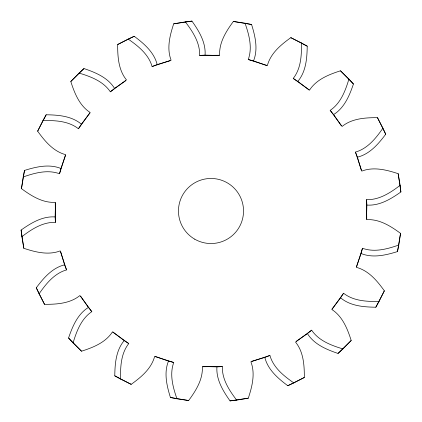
<?xml version="1.0" encoding="UTF-8"?>
<svg xmlns="http://www.w3.org/2000/svg" width="422" height="422" viewBox="0 0 422 422"><rect width="100%" height="100%" fill="white"/><g stroke="black" fill="none" stroke-linecap="round" stroke-linejoin="round"><path stroke-width="0.63" d="M81.509 351.199L73.08 342.917C76.582 331.27 81.267 318.737 91.817 311.652L79.911 295.542C70.047 303.566 56.69 304.383 44.521 304.325L39.067 293.844C45.998 283.848 54.322 273.377 66.544 269.901L60.204 250.895C48.34 255.479 35.385 252.124 23.832 248.31L21.881 236.658C31.56 229.294 42.717 221.909 55.414 222.373L55.256 202.344C42.559 203.035 31.27 195.845 21.464 188.645L23.205 176.96C34.688 172.946 47.581 169.37 59.518 173.743L65.552 154.637C53.262 151.377 44.753 141.048 37.648 131.173L42.917 120.597C55.076 120.328 68.443 120.914 78.445 128.752L90.086 112.452C79.41 105.547 74.504 93.098 70.801 81.509L79.083 73.08C90.73 76.582 103.263 81.267 110.348 91.817L126.458 79.911C118.434 70.047 117.617 56.69 117.675 44.521L128.156 39.067C138.152 45.998 148.623 54.322 152.099 66.544L171.105 60.204C166.521 48.34 169.876 35.385 173.69 23.832L185.342 21.881C192.706 31.56 200.091 42.717 199.627 55.414L219.656 55.256C218.965 42.559 226.155 31.27 233.355 21.464L245.04 23.205C249.054 34.688 252.63 47.581 248.257 59.518L267.363 65.552C270.623 53.262 280.952 44.753 290.827 37.648L301.403 42.917C301.672 55.076 301.086 68.443 293.248 78.445L309.548 90.086C316.453 79.41 328.902 74.504 340.491 70.801L348.92 79.083C345.418 90.73 340.733 103.263 330.183 110.348L342.089 126.458C351.953 118.434 365.31 117.617 377.479 117.675L382.933 128.156C376.002 138.152 367.678 148.623 355.456 152.099L361.796 171.105C373.66 166.521 386.615 169.876 398.168 173.69L400.119 185.342C390.44 192.706 379.283 200.091 366.586 199.627L366.744 219.656C379.441 218.965 390.73 226.155 400.536 233.355L398.795 245.04C387.312 249.054 374.419 252.63 362.482 248.257L356.448 267.363C368.738 270.623 377.247 280.952 384.352 290.827L379.083 301.403C366.924 301.672 353.557 301.086 343.555 293.248L331.914 309.548C342.59 316.453 347.496 328.902 351.199 340.491L342.917 348.92C331.27 345.418 318.737 340.733 311.652 330.183L295.542 342.089C303.566 351.953 304.383 365.31 304.325 377.479L293.844 382.933C283.848 376.002 273.377 367.678 269.901 355.456L250.895 361.796C255.479 373.66 252.124 386.615 248.31 398.168L236.658 400.119C229.294 390.44 221.909 379.283 222.373 366.586L202.344 366.744C203.035 379.441 195.845 390.73 188.645 400.536L176.96 398.795C172.946 387.312 169.37 374.419 173.743 362.482L154.637 356.448C151.377 368.738 141.048 377.247 131.173 384.352L120.597 379.083C120.328 366.924 120.914 353.557 128.752 343.555L112.452 331.914C105.547 342.59 93.098 347.496 81.509 351.199L68.559 338.022C72.468 326.507 77.585 314.142 88.377 307.432L80.697 296.244M55.414 222.373L55.113 216.934L55.498 202.724M366.502 219.276L366.887 205.066L366.586 199.627M120.597 379.083L114.784 375.823C114.942 363.664 115.992 350.323 124.173 340.601L112.901 331.945M301.403 42.917L307.216 46.177C307.058 58.336 306.008 71.677 297.827 81.399L309.099 90.055M21.464 188.645L24.508 170.425C36.123 166.817 49.137 163.689 60.91 168.478L65.663 155.074M400.536 233.355L397.492 251.575C385.877 255.183 372.863 258.311 361.09 253.522L356.337 266.926M23.205 176.96L24.508 170.425M398.795 245.04L397.492 251.575M59.518 173.743L60.91 168.478M362.482 248.257L361.09 253.522M155.074 356.337L168.478 361.09C163.689 372.863 166.817 385.877 170.425 397.492L176.96 398.795M266.926 65.663L253.522 60.91C258.311 49.137 255.183 36.123 251.575 24.508L245.04 23.205M348.92 79.083L353.441 83.978C349.532 95.493 344.415 107.858 333.623 114.568L341.303 125.756M37.648 131.173L46.177 114.784C58.336 114.942 71.677 115.992 81.399 124.173L90.055 112.901M384.352 290.827L375.823 307.216C363.664 307.058 350.323 306.008 340.601 297.827L331.945 309.099M42.917 120.597L46.177 114.784M379.083 301.403L375.823 307.216M78.445 128.752L81.399 124.173M343.555 293.248L340.601 297.827M39.067 293.844L36.281 287.793C43.556 278.045 52.238 267.87 64.577 264.821L60.731 251.802M382.933 128.156L385.719 134.207C378.444 143.955 369.762 154.13 357.423 157.179L361.269 170.198M70.801 81.509L83.978 68.559C95.493 72.468 107.858 77.585 114.568 88.377L125.756 80.697M351.199 340.491L338.022 353.441C326.507 349.532 314.142 344.415 307.432 333.623L296.244 341.303M79.083 73.08L83.978 68.559M342.917 348.92L338.022 353.441M110.348 91.817L114.568 88.377M311.652 330.183L307.432 333.623M21.881 236.658L21.1 230.043C31.033 223.022 42.437 216.027 55.113 216.934M400.119 185.342L400.9 191.957C390.967 198.978 379.563 205.973 366.887 205.066M117.675 44.521L134.207 36.281C143.955 43.556 154.13 52.238 157.179 64.577L170.198 60.731M304.325 377.479L287.793 385.719C278.045 378.444 267.87 369.762 264.821 357.423L251.802 361.269M128.156 39.067L134.207 36.281M293.844 382.933L287.793 385.719M152.099 66.544L157.179 64.577M269.901 355.456L264.821 357.423M173.69 23.832L191.957 21.1C198.978 31.033 205.973 42.437 205.066 55.113L219.276 55.498M248.31 398.168L230.043 400.9C223.022 390.967 216.027 379.563 216.934 366.887L202.724 366.502M185.342 21.881L191.957 21.1M236.658 400.119L230.043 400.9M199.627 55.414L205.066 55.113M222.373 366.586L216.934 366.887M233.355 21.464L251.575 24.508M188.645 400.536L170.425 397.492M248.257 59.518L253.522 60.91M173.743 362.482L168.478 361.09M290.827 37.648L307.216 46.177M131.173 384.352L114.784 375.823M293.248 78.445L297.827 81.399M128.752 343.555L124.173 340.601M340.491 70.801L353.441 83.978M73.08 342.917L68.559 338.022M330.183 110.348L333.623 114.568M91.817 311.652L88.377 307.432M377.479 117.675L385.719 134.207M44.521 304.325L36.281 287.793M355.456 152.099L357.423 157.179M66.544 269.901L64.577 264.821M398.168 173.69L400.9 191.957M23.832 248.31L21.1 230.043M194.732 239.174A32.531 32.531 0 0 0 243.531 211A32.531 32.531 0 0 0 194.732 182.826A32.531 32.531 0 0 0 194.732 239.174"/></g></svg>
